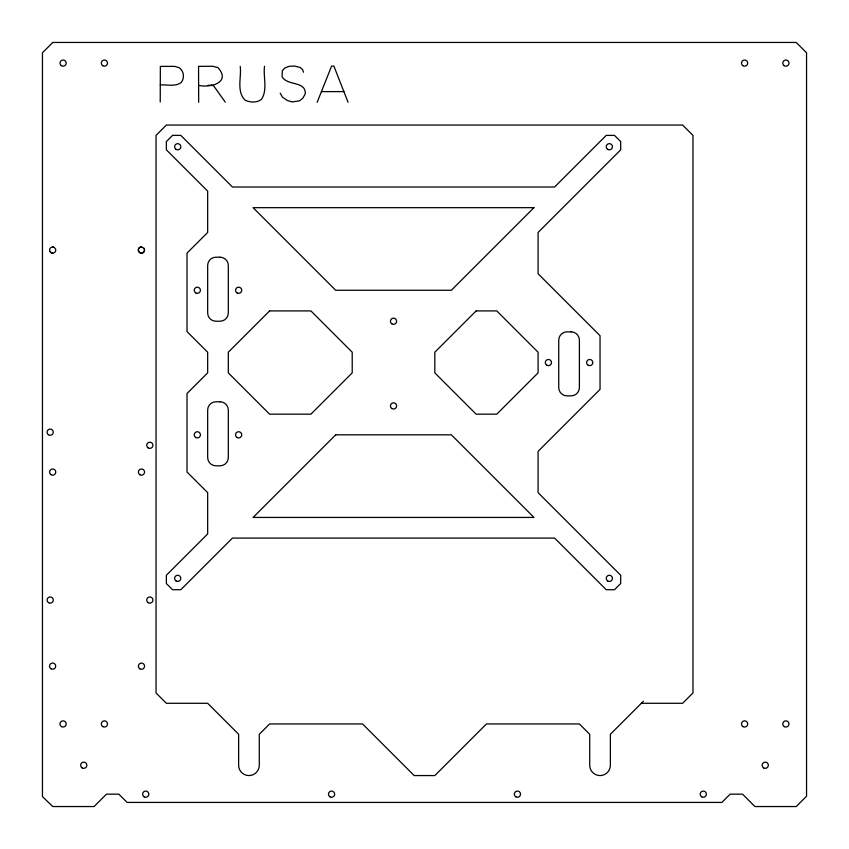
<?xml version="1.0" encoding="UTF-8"?>
<svg xmlns="http://www.w3.org/2000/svg" width="849" height="849" viewBox="0 0 849 849"><rect width="100%" height="100%" fill="white"/><g stroke="black" fill="none" stroke-linecap="round" stroke-linejoin="round"><path stroke-width="1.27" d="M49.995 251.612L49.741 251.06A3.099 3.099 0 0 1 52.68 246.974L54.156 247.335L55.609 249.075A3.099 3.099 0 0 1 52.68 253.161L52.468 253.161M140.478 253.002L141.401 253.108A3.099 3.099 0 0 0 144.341 249.022L144.256 248.693M160.228 102.007L160.355 66.381L174.798 66.381L179.245 67.729C183.978 71.019 184.849 78.193 181.134 82.576C175.106 86.895 167.115 84.486 160.291 84.932M240.235 66.381C241.625 77.365 236.171 91.533 245.276 100.352C250.466 102.538 256.695 102.92 261.418 99.439C267.881 89.75 263.052 77.047 264.527 66.243M317.165 102.273L331.598 66.116L333.901 66.116L348.069 102.273M643.404 701.232L610.367 734.268L610.367 765.246A10.326 10.326 0 0 1 600.041 775.572A10.326 10.326 0 0 1 589.715 765.246L589.715 734.268L579.389 723.942L486.456 723.942L434.826 775.572L414.174 775.572L362.544 723.942L269.611 723.942L259.285 734.268L259.285 765.246A10.326 10.326 0 0 1 248.959 775.572A10.326 10.326 0 0 1 238.633 765.246L238.633 734.268L207.665 703.29L166.362 703.29L156.036 692.964L156.036 135.384L166.362 125.058L682.638 125.058L692.964 135.384L692.964 692.964L682.638 703.29L641.335 703.29M52.68 253.161L51.8 253.002M144.054 248.343L141.401 246.921A3.099 3.099 0 0 0 138.472 251.007L139.024 251.951M53.402 247.017L52.808 246.921M52.001 253.055L51.301 252.843M140.796 253.055L139.926 252.747M198.613 85.335C210.287 88.169 231.406 82.565 217.97 67.602L212.579 66.243L198.549 66.381L198.677 102.273M208.122 85.271L212.038 85.133L213.927 86.216L225.261 102.135M321.474 91.618L343.887 91.607M141.804 246.942L141.475 246.974A3.099 3.099 0 0 0 138.546 251.06L138.631 251.389M51.609 252.949L50.102 251.792M139.756 252.641L138.695 251.442M143.98 248.29L144.181 248.64M144.341 249.022L144.415 249.075A3.099 3.099 0 0 1 141.475 253.161L141.475 253.161M280.191 93.157L282.484 97.21L287.471 100.585L292.332 101.933L299.485 100.851L302.86 98.155L305.279 93.836C305.99 80.761 287.142 86.046 282.08 76.697L282.346 70.626L284.914 67.931L289.222 66.307L294.624 66.042L300.291 67.527L302.584 69.682L303.528 72.25M52.776 42.45L42.45 52.776L42.45 796.617L52.776 806.55L94.08 806.55L106.465 794.155L118.86 794.155L127.117 802.422L721.883 802.422L730.14 794.155L742.535 794.155L754.92 806.55L796.224 806.55L806.55 796.224L806.55 52.776L796.224 42.45L52.776 42.45M172.549 135.384L166.362 141.581L166.362 149.838L207.665 191.142L207.665 232.446L187.013 253.098L187.013 331.566L207.665 352.218L207.665 372.87L187.013 393.522L187.013 472.002L207.665 492.653L207.665 533.957L166.362 575.251L166.362 583.518L172.549 589.715L180.816 589.715L232.446 538.086L554.599 538.086L606.228 589.715L614.496 589.715L620.683 583.518L620.683 575.251L538.086 492.653L538.086 451.35L600.041 389.394L600.041 335.695L538.086 273.749L538.086 232.446L620.683 149.838L620.683 141.581L614.496 135.384L606.228 135.384L554.599 187.013L232.446 187.013L180.816 135.384L172.549 135.384M269.611 310.914L228.317 352.218L228.317 372.87L269.611 414.174L310.914 414.174L352.218 372.87L352.218 352.218L310.914 310.914L269.611 310.914M533.957 207.665L451.35 290.262L335.695 290.262L253.098 207.665L533.957 207.665M335.695 434.826L253.098 517.434L533.957 517.434L451.35 434.826L335.695 434.826M476.13 310.914L434.826 352.218L434.826 372.87L476.13 414.174L496.782 414.174L538.086 372.87L538.086 352.218L496.782 310.914L476.13 310.914M220.05 257.205L215.922 257.205A8.257 8.257 0 0 0 207.665 265.472L207.665 312.973A8.257 8.257 0 0 0 215.922 321.23L220.05 321.23A8.257 8.257 0 0 0 228.317 312.973L228.317 265.472A8.257 8.257 0 0 0 220.05 257.205M571.122 331.853L566.994 331.853A8.257 8.257 0 0 0 558.738 340.109L558.738 387.611A8.257 8.257 0 0 0 566.994 395.867L571.122 395.867A8.257 8.257 0 0 0 579.389 387.611L579.389 340.109A8.257 8.257 0 0 0 571.122 331.853M220.05 401.779L215.922 401.779A8.257 8.257 0 0 0 207.665 410.046L207.665 457.547A8.257 8.257 0 0 0 215.922 465.804L220.05 465.804A8.257 8.257 0 0 0 228.317 457.547L228.317 410.046A8.257 8.257 0 0 0 220.05 401.779M48.457 434.762A3.099 3.099 0 0 0 53.264 432.385A3.099 3.099 0 0 0 48.807 429.403A3.099 3.099 0 0 0 48.457 434.762M148.119 447.869A3.099 3.099 0 0 0 152.926 445.502A3.099 3.099 0 0 0 148.469 442.52A3.099 3.099 0 0 0 148.119 447.869M148.288 602.716A3.099 3.099 0 0 0 152.937 600.041A3.099 3.099 0 0 0 148.288 597.356A3.099 3.099 0 0 0 148.288 602.716M48.626 602.716A3.099 3.099 0 0 0 53.275 600.041A3.099 3.099 0 0 0 48.626 597.356A3.099 3.099 0 0 0 48.626 602.716M195.79 292.947A3.099 3.099 0 0 0 200.428 290.262A3.099 3.099 0 0 0 195.79 287.588A3.099 3.099 0 0 0 195.79 292.947M237.094 292.947A3.099 3.099 0 0 0 241.732 290.262A3.099 3.099 0 0 0 237.094 287.588A3.099 3.099 0 0 0 237.094 292.947M195.61 437.405A3.099 3.099 0 0 0 200.428 435.028A3.099 3.099 0 0 0 195.96 432.045A3.099 3.099 0 0 0 195.61 437.405M236.913 437.405A3.099 3.099 0 0 0 241.732 435.028A3.099 3.099 0 0 0 237.264 432.045A3.099 3.099 0 0 0 236.913 437.405M588.166 365.229A3.099 3.099 0 0 0 592.804 362.544A3.099 3.099 0 0 0 588.166 359.859A3.099 3.099 0 0 0 588.166 365.229M546.862 365.229A3.099 3.099 0 0 0 551.51 362.544A3.099 3.099 0 0 0 546.862 359.859A3.099 3.099 0 0 0 546.862 365.229M175.998 149.318A3.099 3.099 0 0 0 180.805 146.941A3.099 3.099 0 0 0 176.348 143.959A3.099 3.099 0 0 0 175.998 149.318M607.778 581.034A3.099 3.099 0 0 0 612.426 578.349A3.099 3.099 0 0 0 607.778 575.675A3.099 3.099 0 0 0 607.778 581.034M607.608 149.318A3.099 3.099 0 0 0 612.416 146.941A3.099 3.099 0 0 0 607.958 143.959A3.099 3.099 0 0 0 607.608 149.318M175.998 580.928A3.099 3.099 0 0 0 180.805 578.551A3.099 3.099 0 0 0 176.348 575.58A3.099 3.099 0 0 0 175.998 580.928M144.16 796.84A3.099 3.099 0 0 0 148.808 794.155A3.099 3.099 0 0 0 144.16 791.48A3.099 3.099 0 0 0 144.16 796.84M701.741 796.84A3.099 3.099 0 0 0 706.389 794.155A3.099 3.099 0 0 0 701.741 791.48A3.099 3.099 0 0 0 701.741 796.84M515.884 796.84A3.099 3.099 0 0 0 520.533 794.155A3.099 3.099 0 0 0 515.884 791.48A3.099 3.099 0 0 0 515.884 796.84M330.017 796.84A3.099 3.099 0 0 0 334.665 794.155A3.099 3.099 0 0 0 330.017 791.48A3.099 3.099 0 0 0 330.017 796.84M61.553 726.627A3.099 3.099 0 0 0 66.201 723.942A3.099 3.099 0 0 0 61.553 721.257A3.099 3.099 0 0 0 61.553 726.627M102.856 726.627A3.099 3.099 0 0 0 107.505 723.942A3.099 3.099 0 0 0 102.856 721.257A3.099 3.099 0 0 0 102.856 726.627M82.204 767.931A3.099 3.099 0 0 0 86.853 765.246A3.099 3.099 0 0 0 82.204 762.561A3.099 3.099 0 0 0 82.204 767.931M763.697 767.931A3.099 3.099 0 0 0 768.345 765.246A3.099 3.099 0 0 0 763.697 762.561A3.099 3.099 0 0 0 763.697 767.931M743.045 726.627A3.099 3.099 0 0 0 747.693 723.942A3.099 3.099 0 0 0 743.045 721.257A3.099 3.099 0 0 0 743.045 726.627M784.349 726.627A3.099 3.099 0 0 0 788.997 723.942A3.099 3.099 0 0 0 784.349 721.257A3.099 3.099 0 0 0 784.349 726.627M784.179 65.681A3.099 3.099 0 0 0 788.986 63.304A3.099 3.099 0 0 0 784.529 60.321A3.099 3.099 0 0 0 784.179 65.681M742.875 65.681A3.099 3.099 0 0 0 747.682 63.304A3.099 3.099 0 0 0 743.225 60.321A3.099 3.099 0 0 0 742.875 65.681M61.383 65.681A3.099 3.099 0 0 0 66.19 63.304A3.099 3.099 0 0 0 61.733 60.321A3.099 3.099 0 0 0 61.383 65.681M102.687 65.681A3.099 3.099 0 0 0 107.494 63.304A3.099 3.099 0 0 0 103.037 60.321A3.099 3.099 0 0 0 102.687 65.681M391.803 408.486A3.099 3.099 0 0 0 396.61 406.119A3.099 3.099 0 0 0 392.153 403.137A3.099 3.099 0 0 0 391.803 408.486M391.803 323.819A3.099 3.099 0 0 0 396.61 321.442A3.099 3.099 0 0 0 392.153 318.46A3.099 3.099 0 0 0 391.803 323.819M139.756 668.768A3.099 3.099 0 0 0 144.563 666.391A3.099 3.099 0 0 0 140.106 663.419A3.099 3.099 0 0 0 139.756 668.768M50.951 474.644A3.099 3.099 0 0 0 55.769 472.277A3.099 3.099 0 0 0 51.301 469.295A3.099 3.099 0 0 0 50.951 474.644M139.926 474.75A3.099 3.099 0 0 0 144.574 472.065A3.099 3.099 0 0 0 139.926 469.391A3.099 3.099 0 0 0 139.926 474.75M51.057 668.821A3.099 3.099 0 0 0 55.705 666.136A3.099 3.099 0 0 0 51.057 663.451A3.099 3.099 0 0 0 51.057 668.821"/></g></svg>
